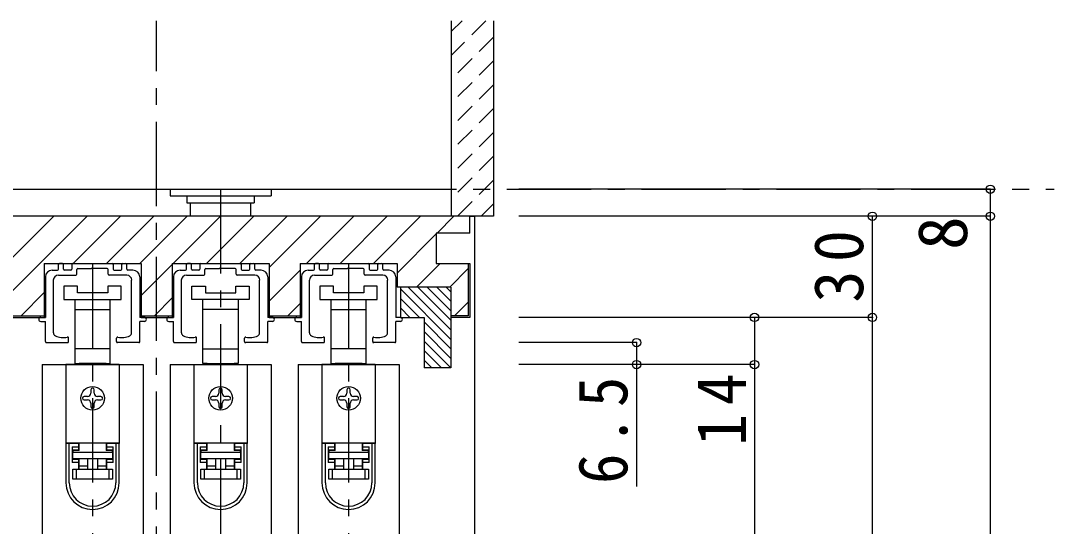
# Model space of a CAD drawing. Units: millimetres, scale not verified. Extents: x -973 to 977, y -718 to 696.
# Drawn here: x -775.2 to -468.3, y -152.5 to -2.5 of the extents above; entities that cross this region are included whole.
import ezdxf
from ezdxf.enums import TextEntityAlignment as Align

# ---------------------------------------------------------------- set-up
doc = ezdxf.new("R2010")
doc.units = ezdxf.units.MM
doc.header["$LTSCALE"] = 5
doc.header["$PDMODE"] = 32
doc.header["$PDSIZE"] = 2.5
doc.linetypes.add('CHAIN1', pattern=[8, 5, -1, 1, -1])
doc.linetypes.add('DASHED1', pattern=[1.8, 1.2, -0.6])
for name, color, linetype in [('0-1_通り芯', 4, 'CHAIN1'), ('0-2_柱', 7, 'Continuous'), ('0-3_仕上げ', 2, 'Continuous'), ('0-4_枠', 3, 'Continuous'), ('0-6_扉', 6, 'Continuous'), ('0-7_金物', 7, 'Continuous'), ('0-B_寸法', 7, 'Continuous'), ('0-C_ハッチ', 4, 'DASHED1')]:
    doc.layers.add(name, color=color, linetype=linetype)
doc.styles.add('ＭＳ ゴシック', font='')
doc.styles.get('ＭＳ ゴシック').set_extended_font_data('MS Gothic')

# ---------------------------------------------------------------- blocks, each defined once
blk = doc.blocks.new('02')
at = {"layer": '0-B_寸法'}
for p, q in [((-12, 6.623), (-10.45, 6.623)), ((-10.15, 6.923), (-10.15, 8.323)), ((-8.95, 8.623), (-9.85, 8.623)), ((-8.65, 6.923), (-8.65, 8.323)), ((-6.45, 6.623), (-8.35, 6.623)), ((-6.15, 8.323), (-6.15, 6.923)), ((-5.85, 8.623), (5.85, 8.623)), ((-4.65, 5.423), (-4.65, 6.823)), ((-4.35, 7.123), (-0.3, 7.123)), ((0, 7.423), (-0.3, 7.123)), ((0, 7.423), (0.3, 7.123)), ((4.35, 7.123), (0.3, 7.123)), ((4.65, 5.423), (4.65, 6.823)), ((6.15, 8.323), (6.15, 6.923)), ((6.45, 6.623), (8.35, 6.623)), ((8.65, 6.923), (8.65, 8.323)), ((8.95, 8.623), (9.85, 8.623)), ((10.15, 6.923), (10.15, 8.323)), ((12, 6.623), (10.45, 6.623)), ((-14, 4.623), (-14, -7.377)), ((-11.6, -11.949), (-11.6, 3.623)), ((-10.15, 5.123), (-4.95, 5.123)), ((10.15, 5.123), (4.95, 5.123)), ((11.6, -11.949), (11.6, 3.623)), ((14, 4.623), (14, -7.377)), ((-15.4, -7.377), (-14, -7.377)), ((-15.4, -8.577), (-14, -8.577)), ((-14, -14.577), (-14, -8.577)), ((15.4, -7.377), (14, -7.377)), ((15.4, -8.577), (14, -8.577)), ((14, -14.577), (14, -8.577)), ((-13.7, -14.877), (-7.45, -14.877)), ((-7.15, -14.577), (-7.15, -13.502)), ((7.15, -14.577), (7.15, -13.502)), ((13.7, -14.877), (7.45, -14.877))]:
    blk.add_line(p, q, dxfattribs=at)
for centre, radius, start, end in [((-12, 4.623), 2, 90, 180), ((-10.45, 6.923), 0.3, 270, 0), ((-9.85, 8.323), 0.3, 90, 180), ((-8.95, 8.323), 0.3, 0, 90), ((-8.35, 6.923), 0.3, 180, 270), ((-6.45, 6.923), 0.3, 270, 0), ((-5.85, 8.323), 0.3, 90, 180), ((-4.35, 6.823), 0.3, 90, 180), ((4.35, 6.823), 0.3, 0, 90), ((5.85, 8.323), 0.3, 0, 90), ((6.45, 6.923), 0.3, 180, 270), ((8.35, 6.923), 0.3, 270, 0), ((8.95, 8.323), 0.3, 90, 180), ((9.85, 8.323), 0.3, 0, 90), ((10.45, 6.923), 0.3, 180, 270), ((12, 4.623), 2, 0, 90), ((-10.15, 3.623), 1.5, 90, 180), ((-4.95, 5.423), 0.3, 270, 0), ((4.95, 5.423), 0.3, 180, 270), ((10.15, 3.623), 1.5, 0, 90), ((-15.4, -7.977), 0.6, 90, 180), ((-15.4, -7.977), 0.6, 180, 270), ((15.4, -7.977), 0.6, 0, 90), ((15.4, -7.977), 0.6, 270, 0), ((-10.6, -11.949), 1, 180, 243.25632), ((10.6, -11.949), 1, 296.74368, 0), ((-13.7, -14.577), 0.3, 180, 270), ((-8.8, -8.377), 5, 243.25632, 284.75682), ((-7.45, -13.502), 0.3, 0, 104.75682), ((-7.45, -14.577), 0.3, 270, 0), ((7.45, -13.502), 0.3, 75.24318, 180), ((7.45, -14.577), 0.3, 180, 270), ((8.8, -8.377), 5, 255.24318, 296.74368), ((13.7, -14.577), 0.3, 270, 0)]:
    blk.add_arc(centre, radius, start, end, dxfattribs=at)

msp = doc.modelspace()

# ---------------------------------------------------------------- linework, layer by layer
at = {"layer": '0-1_通り芯'}
for p, q in [((-734.847, -577.5), (-734.847, -2.5)), ((-870.847, -52.5), (-468.347, -52.5)), ((-715.847, -52.5), (-715.847, -567.5)), ((-753.847, -74.5), (-753.847, -567.5)), ((-677.847, -74.5), (-677.847, -567.5))]:
    msp.add_line(p, q, dxfattribs=at)
at = {"layer": '0-2_柱'}
msp.add_line((-822.347, -52.5), (-647.347, -52.5), dxfattribs=at)
at = {"layer": '0-3_仕上げ'}
for p, q in [((-647.347, -2.5), (-647.347, -60.5)), ((-634.847, -2.5), (-634.847, -60.5)), ((-634.847, -60.5), (-647.347, -60.5))]:
    msp.add_line(p, q, dxfattribs=at)
at = {"layer": '0-4_枠', "color": 4}
for p in [(-641.847, -60.5), (-640.347, -316)]:
    msp.add_line(p, (-640.347, -60.5), dxfattribs=at)
at = {"layer": '0-4_枠'}
for p, q in [((-641.847, -65.5), (-641.847, -60.5)), ((-768.247, -74.5), (-768.247, -90.5)), ((-768.247, -74.5), (-739.447, -74.5)), ((-739.447, -74.5), (-739.447, -90.5)), ((-730.247, -74.5), (-730.247, -90.5)), ((-730.247, -74.5), (-701.447, -74.5)), ((-701.447, -74.5), (-701.447, -90.5)), ((-692.247, -74.5), (-692.247, -90.5)), ((-692.247, -74.5), (-663.447, -74.5)), ((-663.447, -74.5), (-663.447, -81.5)), ((-642.347, -74.5), (-642.347, -90)), ((-647.447, -81.5), (-663.447, -81.5)), ((-662.447, -81.5), (-662.447, -90.5)), ((-647.447, -81.5), (-647.447, -105.5)), ((-827.847, -90.5), (-768.247, -90.5)), ((-827.347, -90), (-768.247, -90)), ((-739.447, -90), (-730.247, -90)), ((-739.447, -90.5), (-730.247, -90.5)), ((-701.447, -90), (-692.247, -90)), ((-701.447, -90.5), (-692.247, -90.5)), ((-662.447, -90.5), (-655.447, -90.5)), ((-655.447, -90.5), (-655.447, -105.5)), ((-642.347, -90), (-647.447, -90)), ((-641.847, -90.5), (-647.447, -90.5)), ((-647.447, -105.5), (-655.447, -105.5))]:
    msp.add_line(p, q, dxfattribs=at)
for points in [[(-641.847, -60.5), (-827.847, -60.5), (-827.847, -65.5), (-817.847, -65.5), (-817.847, -74.5), (-827.847, -74.5)], [(-641.847, -65.5), (-651.847, -65.5), (-651.847, -74.5), (-641.847, -74.5), (-641.847, -90.5)]]:
    msp.add_lwpolyline(points, dxfattribs=at)
at = {"layer": '0-6_扉'}
for p, q in [((-768.847, -104.5), (-738.847, -104.5)), ((-768.847, -104.5), (-768.847, -316)), ((-738.847, -104.5), (-738.847, -316)), ((-730.847, -104.5), (-700.847, -104.5)), ((-730.847, -104.5), (-730.847, -316)), ((-700.847, -104.5), (-700.847, -316)), ((-692.847, -104.5), (-662.847, -104.5)), ((-692.847, -104.5), (-692.847, -316)), ((-662.847, -104.5), (-662.847, -316))]:
    msp.add_line(p, q, dxfattribs=at)
at = {"layer": '0-7_金物'}
for p, q in [((-730.847, -52.5), (-730.847, -54.5)), ((-730.847, -54.5), (-700.847, -54.5)), ((-705.847, -54.5), (-705.847, -56.5)), ((-700.847, -52.5), (-700.847, -54.5)), ((-724.847, -56.5), (-724.847, -60.5)), ((-706.847, -60.5), (-706.847, -56.5)), ((-745.347, -81.2), (-749.347, -81.2)), ((-724.347, -81.2), (-720.347, -81.2)), ((-669.347, -81.2), (-673.347, -81.2)), ((-759.097, -85.2), (-759.097, -99.8)), ((-748.597, -99.8), (-748.597, -85.2)), ((-721.097, -99.8), (-721.097, -85.2)), ((-710.597, -85.2), (-710.597, -99.8)), ((-683.097, -85.2), (-683.097, -99.8)), ((-672.597, -99.8), (-672.597, -85.2)), ((-759.097, -88.2), (-753.847, -88.2)), ((-753.847, -88.2), (-748.597, -88.2)), ((-715.847, -88.2), (-721.097, -88.2)), ((-710.597, -88.2), (-715.847, -88.2)), ((-683.097, -88.2), (-677.847, -88.2)), ((-677.847, -88.2), (-672.597, -88.2)), ((-753.847, -99.8), (-759.097, -99.8)), ((-759.097, -99.8), (-759.097, -104.2)), ((-748.597, -99.8), (-753.847, -99.8)), ((-748.597, -104.2), (-748.597, -99.8)), ((-721.097, -99.8), (-715.847, -99.8)), ((-721.097, -104.2), (-721.097, -99.8)), ((-715.847, -99.8), (-710.597, -99.8)), ((-710.597, -99.8), (-710.597, -104.2)), ((-677.847, -99.8), (-683.097, -99.8)), ((-683.097, -99.8), (-683.097, -104.2)), ((-672.597, -99.8), (-677.847, -99.8)), ((-672.597, -104.2), (-672.597, -99.8)), ((-759.097, -104.2), (-757.847, -104.2)), ((-757.847, -104.2), (-757.847, -104.5)), ((-749.847, -104.2), (-757.847, -104.2)), ((-749.847, -104.2), (-748.597, -104.2)), ((-749.847, -104.5), (-749.847, -104.2)), ((-719.847, -104.2), (-721.097, -104.2)), ((-719.847, -104.5), (-719.847, -104.2)), ((-719.847, -104.2), (-711.847, -104.2)), ((-710.597, -104.2), (-711.847, -104.2)), ((-711.847, -104.2), (-711.847, -104.5)), ((-683.097, -104.2), (-681.847, -104.2)), ((-681.847, -104.2), (-681.847, -104.5)), ((-673.847, -104.2), (-681.847, -104.2)), ((-673.847, -104.2), (-672.597, -104.2)), ((-673.847, -104.5), (-673.847, -104.2)), ((-745.947, -104.5), (-761.747, -104.5)), ((-761.747, -104.5), (-761.747, -127.8)), ((-745.947, -104.5), (-745.947, -127.8)), ((-723.747, -104.5), (-723.747, -127.8)), ((-723.747, -104.5), (-707.947, -104.5)), ((-707.947, -104.5), (-707.947, -127.8)), ((-669.947, -104.5), (-685.747, -104.5)), ((-685.747, -104.5), (-685.747, -127.8)), ((-669.947, -104.5), (-669.947, -127.8)), ((-754.347, -112), (-754.347, -113)), ((-753.347, -113), (-753.347, -112)), ((-716.347, -112), (-716.347, -113)), ((-715.347, -113), (-715.347, -112)), ((-678.347, -112), (-678.347, -113)), ((-677.347, -113), (-677.347, -112)), ((-755.347, -114), (-756.347, -114)), ((-756.347, -115), (-755.347, -115)), ((-754.347, -116), (-754.347, -117)), ((-753.347, -117), (-753.347, -116)), ((-751.347, -114), (-752.347, -114)), ((-752.347, -115), (-751.347, -115)), ((-717.347, -114), (-718.347, -114)), ((-718.347, -115), (-717.347, -115)), ((-716.347, -116), (-716.347, -117)), ((-715.347, -117), (-715.347, -116)), ((-713.347, -114), (-714.347, -114)), ((-714.347, -115), (-713.347, -115)), ((-679.347, -114), (-680.347, -114)), ((-680.347, -115), (-679.347, -115)), ((-678.347, -116), (-678.347, -117)), ((-677.347, -117), (-677.347, -116)), ((-675.347, -114), (-676.347, -114)), ((-676.347, -115), (-675.347, -115)), ((-745.947, -127.8), (-761.747, -127.8)), ((-761.747, -127.8), (-761.747, -127.9)), ((-760.747, -127.9), (-761.747, -127.9)), ((-761.747, -127.9), (-761.747, -139.6)), ((-758.047, -127.9), (-760.747, -127.9)), ((-760.747, -139.6), (-760.747, -127.9)), ((-758.747, -127.9), (-758.747, -127.8)), ((-758.047, -127.9), (-758.047, -128.9)), ((-757.847, -130), (-757.847, -127.8)), ((-749.847, -127.8), (-749.847, -130)), ((-746.947, -127.9), (-749.647, -127.9)), ((-749.647, -128.9), (-749.647, -127.9)), ((-748.947, -127.8), (-748.947, -127.9)), ((-746.947, -127.9), (-746.947, -139.6)), ((-745.947, -127.9), (-746.947, -127.9)), ((-745.947, -127.8), (-745.947, -127.9)), ((-745.947, -139.6), (-745.947, -127.9)), ((-707.947, -127.8), (-723.747, -127.8)), ((-723.747, -127.8), (-723.747, -127.9)), ((-722.747, -127.9), (-723.747, -127.9)), ((-723.747, -127.9), (-723.747, -139.6)), ((-720.047, -127.9), (-722.747, -127.9)), ((-722.747, -139.6), (-722.747, -127.9)), ((-720.747, -127.9), (-720.747, -127.8)), ((-720.047, -127.9), (-720.047, -128.9)), ((-719.847, -130), (-719.847, -127.8)), ((-711.847, -127.8), (-711.847, -130)), ((-708.947, -127.9), (-711.647, -127.9)), ((-711.647, -128.9), (-711.647, -127.9)), ((-710.947, -127.8), (-710.947, -127.9)), ((-708.947, -127.9), (-708.947, -139.6)), ((-707.947, -127.9), (-708.947, -127.9)), ((-707.947, -127.8), (-707.947, -127.9)), ((-707.947, -139.6), (-707.947, -127.9)), ((-669.947, -127.8), (-685.747, -127.8)), ((-685.747, -127.8), (-685.747, -127.9)), ((-684.747, -127.9), (-685.747, -127.9)), ((-685.747, -127.9), (-685.747, -139.6)), ((-682.047, -127.9), (-684.747, -127.9)), ((-684.747, -139.6), (-684.747, -127.9)), ((-682.747, -127.9), (-682.747, -127.8)), ((-682.047, -127.9), (-682.047, -128.9)), ((-681.847, -130), (-681.847, -127.8)), ((-673.847, -127.8), (-673.847, -130)), ((-670.947, -127.9), (-673.647, -127.9)), ((-673.647, -128.9), (-673.647, -127.9)), ((-672.947, -127.8), (-672.947, -127.9)), ((-670.947, -127.9), (-670.947, -139.6)), ((-669.947, -127.9), (-670.947, -127.9)), ((-669.947, -127.8), (-669.947, -127.9)), ((-669.947, -139.6), (-669.947, -127.9)), ((-759.947, -128.9), (-759.947, -133.6)), ((-759.947, -128.9), (-758.047, -128.9)), ((-759.747, -130), (-759.747, -130.5)), ((-757.847, -130), (-759.747, -130)), ((-759.747, -130.5), (-747.947, -130.5)), ((-759.747, -132.5), (-759.747, -130.5)), ((-747.947, -130), (-749.847, -130)), ((-749.647, -129.9), (-749.647, -128.9)), ((-749.647, -128.9), (-747.747, -128.9)), ((-747.747, -129.9), (-749.647, -129.9)), ((-747.947, -130.5), (-747.947, -130)), ((-747.947, -130.5), (-747.947, -132.5)), ((-747.747, -133.6), (-747.747, -128.9)), ((-721.947, -128.9), (-721.947, -133.6)), ((-721.947, -128.9), (-720.047, -128.9)), ((-721.747, -130), (-721.747, -130.5)), ((-719.847, -130), (-721.747, -130)), ((-721.747, -130.5), (-709.947, -130.5)), ((-721.747, -132.5), (-721.747, -130.5)), ((-709.947, -130), (-711.847, -130)), ((-711.647, -129.9), (-711.647, -128.9)), ((-711.647, -128.9), (-709.747, -128.9)), ((-709.747, -129.9), (-711.647, -129.9)), ((-709.947, -130.5), (-709.947, -130)), ((-709.947, -130.5), (-709.947, -132.5)), ((-709.747, -133.6), (-709.747, -128.9)), ((-683.947, -128.9), (-683.947, -133.6)), ((-683.947, -128.9), (-682.047, -128.9)), ((-683.747, -130), (-683.747, -130.5)), ((-681.847, -130), (-683.747, -130)), ((-683.747, -130.5), (-671.947, -130.5)), ((-683.747, -132.5), (-683.747, -130.5)), ((-671.947, -130), (-673.847, -130)), ((-673.647, -129.9), (-673.647, -128.9)), ((-673.647, -128.9), (-671.747, -128.9)), ((-671.747, -129.9), (-673.647, -129.9)), ((-671.947, -130.5), (-671.947, -130)), ((-671.947, -130.5), (-671.947, -132.5)), ((-671.747, -133.6), (-671.747, -128.9)), ((-759.947, -132.6), (-758.047, -132.6)), ((-758.047, -133.6), (-759.947, -133.6)), ((-747.947, -132.5), (-759.747, -132.5)), ((-758.047, -132.6), (-758.047, -133.6)), ((-758.047, -133.6), (-758.047, -135.5)), ((-757.847, -134.5), (-757.847, -132.5)), ((-755.347, -132.5), (-755.347, -135.5)), ((-752.347, -132.5), (-752.347, -135.5)), ((-752.347, -134.5), (-749.847, -134.5)), ((-747.747, -133.6), (-749.647, -133.6)), ((-749.647, -135.5), (-749.647, -133.6)), ((-721.947, -132.6), (-720.047, -132.6)), ((-720.047, -133.6), (-721.947, -133.6)), ((-709.947, -132.5), (-721.747, -132.5)), ((-720.047, -132.6), (-720.047, -133.6)), ((-720.047, -133.6), (-720.047, -135.5)), ((-719.847, -134.5), (-719.847, -132.5)), ((-717.347, -132.5), (-717.347, -135.5)), ((-714.347, -132.5), (-714.347, -135.5)), ((-714.347, -134.5), (-711.847, -134.5)), ((-709.747, -133.6), (-711.647, -133.6)), ((-711.647, -135.5), (-711.647, -133.6)), ((-683.947, -132.6), (-682.047, -132.6)), ((-682.047, -133.6), (-683.947, -133.6)), ((-671.947, -132.5), (-683.747, -132.5)), ((-682.047, -132.6), (-682.047, -133.6)), ((-682.047, -133.6), (-682.047, -135.5)), ((-681.847, -134.5), (-681.847, -132.5)), ((-679.347, -132.5), (-679.347, -135.5)), ((-676.347, -132.5), (-676.347, -135.5)), ((-676.347, -134.5), (-673.847, -134.5)), ((-671.747, -133.6), (-673.647, -133.6)), ((-673.647, -135.5), (-673.647, -133.6)), ((-759.747, -135.5), (-758.747, -135.5)), ((-758.747, -135.5), (-748.947, -135.5)), ((-758.747, -135.5), (-758.747, -138.5)), ((-748.947, -135.5), (-747.947, -135.5)), ((-747.947, -135.5), (-747.947, -138.5)), ((-721.747, -135.5), (-720.747, -135.5)), ((-720.747, -135.5), (-710.947, -135.5)), ((-720.747, -135.5), (-720.747, -138.5)), ((-710.947, -135.5), (-709.947, -135.5)), ((-709.947, -135.5), (-709.947, -138.5)), ((-683.747, -135.5), (-682.747, -135.5)), ((-682.747, -135.5), (-672.947, -135.5)), ((-682.747, -135.5), (-682.747, -138.5)), ((-672.947, -135.5), (-671.947, -135.5)), ((-671.947, -135.5), (-671.947, -138.5)), ((-748.947, -138.5), (-758.747, -138.5)), ((-710.947, -138.5), (-720.747, -138.5)), ((-672.947, -138.5), (-682.747, -138.5))]:
    msp.add_line(p, q, dxfattribs=at)
for points in [[(-725.847, -54.5), (-725.847, -56.5), (-705.847, -56.5)], [(-762.347, -85.2), (-753.847, -85.2), (-745.347, -85.2), (-745.347, -81.2)], [(-749.347, -81.2), (-749.347, -83.2), (-758.347, -83.2), (-758.347, -81.2), (-762.347, -81.2), (-762.347, -85.2)], [(-707.347, -85.2), (-715.847, -85.2), (-724.347, -85.2), (-724.347, -81.2)], [(-720.347, -81.2), (-720.347, -83.2), (-711.347, -83.2), (-711.347, -81.2), (-707.347, -81.2), (-707.347, -85.2)], [(-686.347, -85.2), (-677.847, -85.2), (-669.347, -85.2), (-669.347, -81.2)], [(-673.347, -81.2), (-673.347, -83.2), (-682.347, -83.2), (-682.347, -81.2), (-686.347, -81.2), (-686.347, -85.2)], [(-758.047, -128.9), (-758.047, -129.9), (-759.947, -129.9)], [(-720.047, -128.9), (-720.047, -129.9), (-721.947, -129.9)], [(-682.047, -128.9), (-682.047, -129.9), (-683.947, -129.9)], [(-757.847, -135.5), (-757.847, -134.5), (-755.347, -134.5)], [(-749.847, -132.5), (-749.847, -134.5), (-749.847, -135.5)], [(-749.647, -133.6), (-749.647, -132.6), (-747.747, -132.6)], [(-719.847, -135.5), (-719.847, -134.5), (-717.347, -134.5)], [(-711.847, -132.5), (-711.847, -134.5), (-711.847, -135.5)], [(-711.647, -133.6), (-711.647, -132.6), (-709.747, -132.6)], [(-681.847, -135.5), (-681.847, -134.5), (-679.347, -134.5)], [(-673.847, -132.5), (-673.847, -134.5), (-673.847, -135.5)], [(-673.647, -133.6), (-673.647, -132.6), (-671.747, -132.6)], [(-758.747, -138.5), (-759.747, -138.5), (-759.747, -135.5)], [(-747.947, -138.5), (-748.947, -138.5), (-748.947, -135.5)], [(-720.747, -138.5), (-721.747, -138.5), (-721.747, -135.5)], [(-709.947, -138.5), (-710.947, -138.5), (-710.947, -135.5)], [(-682.747, -138.5), (-683.747, -138.5), (-683.747, -135.5)], [(-671.947, -138.5), (-672.947, -138.5), (-672.947, -135.5)]]:
    msp.add_lwpolyline(points, dxfattribs=at)
for centre in [(-753.847, -114.5), (-715.847, -114.5), (-677.847, -114.5)]:
    msp.add_circle(centre, 3.5, dxfattribs=at)
for centre, radius, start, end in [((-755.347, -113), 1, 270, 0), ((-753.847, -112), 0.5, 90, 180), ((-753.847, -112), 0.5, 0, 90), ((-752.347, -113), 1, 180, 270), ((-717.347, -113), 1, 270, 0), ((-715.847, -112), 0.5, 90, 180), ((-715.847, -112), 0.5, 0, 90), ((-714.347, -113), 1, 180, 270), ((-679.347, -113), 1, 270, 0), ((-677.847, -112), 0.5, 90, 180), ((-677.847, -112), 0.5, 0, 90), ((-676.347, -113), 1, 180, 270), ((-756.347, -114.5), 0.5, 90, 180), ((-756.347, -114.5), 0.5, 180, 270), ((-755.347, -116), 1, 0, 90), ((-752.347, -116), 1, 90, 180), ((-751.347, -114.5), 0.5, 0, 90), ((-751.347, -114.5), 0.5, 270, 0), ((-718.347, -114.5), 0.5, 90, 180), ((-718.347, -114.5), 0.5, 180, 270), ((-717.347, -116), 1, 0, 90), ((-714.347, -116), 1, 90, 180), ((-713.347, -114.5), 0.5, 0, 90), ((-713.347, -114.5), 0.5, 270, 0), ((-680.347, -114.5), 0.5, 90, 180), ((-680.347, -114.5), 0.5, 180, 270), ((-679.347, -116), 1, 0, 90), ((-676.347, -116), 1, 90, 180), ((-675.347, -114.5), 0.5, 0, 90), ((-675.347, -114.5), 0.5, 270, 0), ((-753.847, -117), 0.5, 180, 270), ((-753.847, -117), 0.5, 270, 0), ((-715.847, -117), 0.5, 180, 270), ((-715.847, -117), 0.5, 270, 0), ((-677.847, -117), 0.5, 180, 270), ((-677.847, -117), 0.5, 270, 0), ((-753.847, -139.6), 7.9, 180, 0), ((-753.847, -139.6), 6.9, 180, 0), ((-715.847, -139.6), 7.9, 180, 0), ((-715.847, -139.6), 6.9, 180, 0), ((-677.847, -139.6), 7.9, 180, 0), ((-677.847, -139.6), 6.9, 180, 0)]:
    msp.add_arc(centre, radius, start, end, dxfattribs=at)
at = {"layer": '0-B_寸法', "color": 4}
for p, q in [((-487.347, -52.5), (-627.347, -52.5)), ((-487.347, -52.5), (-487.347, -60.5)), ((-487.347, -60.5), (-627.347, -60.5)), ((-522.347, -552.5), (-522.347, -60.5)), ((-487.347, -60.5), (-487.347, -567.5)), ((-522.347, -90.5), (-627.347, -90.5)), ((-557.347, -90.5), (-557.347, -547.5)), ((-592.347, -98), (-627.347, -98)), ((-592.347, -98), (-592.347, -140.65)), ((-557.347, -104.5), (-627.347, -104.5))]:
    msp.add_line(p, q, dxfattribs=at)
at = {"layer": '0-B_寸法'}
for p in [(-487.347, -52.5), (-522.347, -60.5), (-487.347, -60.5), (-557.347, -90.5), (-522.347, -90.5), (-592.347, -98), (-592.347, -104.5), (-557.347, -104.5)]:
    msp.add_point(p, dxfattribs=at)
at = {"layer": '0-C_ハッチ'}
for p, q in [((-644.136, -2.5), (-647.347, -5.711)), ((-637.065, -2.5), (-647.347, -12.782)), ((-634.847, -7.353), (-647.347, -19.853)), ((-634.847, -14.424), (-647.347, -26.924)), ((-634.847, -21.495), (-647.347, -33.995)), ((-634.847, -28.566), (-647.347, -41.066)), ((-634.847, -35.637), (-647.347, -48.137)), ((-634.847, -42.709), (-647.347, -55.209)), ((-634.847, -49.78), (-645.567, -60.5)), ((-634.847, -56.851), (-638.496, -60.5))]:
    msp.add_line(p, q, dxfattribs=at)
at = {"layer": '0-C_ハッチ', "linetype": 'Continuous'}
for p, q in [((-794.889, -90), (-765.389, -60.5)), ((-784.99, -90), (-755.49, -60.5)), ((-759.59, -74.5), (-745.59, -60.5)), ((-749.691, -74.5), (-735.691, -60.5)), ((-739.791, -74.5), (-725.791, -60.5)), ((-729.892, -74.5), (-715.892, -60.5)), ((-719.992, -74.5), (-705.992, -60.5)), ((-710.093, -74.5), (-696.093, -60.5)), ((-701.447, -75.754), (-686.193, -60.5)), ((-690.294, -74.5), (-676.294, -60.5)), ((-680.394, -74.5), (-666.394, -60.5)), ((-670.495, -74.5), (-656.495, -60.5)), ((-651.595, -65.5), (-646.595, -60.5)), ((-663.447, -77.352), (-651.847, -65.752)), ((-739.447, -84.055), (-730.247, -74.855)), ((-701.447, -85.653), (-692.247, -76.453)), ((-657.696, -81.5), (-650.696, -74.5)), ((-647.796, -81.5), (-642.347, -76.051)), ((-662.447, -82.032), (-647.447, -97.032)), ((-660.15, -81.5), (-647.447, -94.203)), ((-657.322, -81.5), (-647.447, -91.375)), ((-654.494, -81.5), (-647.447, -88.547)), ((-651.665, -81.5), (-647.447, -85.718)), ((-648.837, -81.5), (-647.447, -82.89)), ((-775.09, -90), (-768.247, -83.157)), ((-735.493, -90), (-730.247, -84.754)), ((-662.447, -84.86), (-656.807, -90.5)), ((-695.894, -90), (-692.247, -86.353)), ((-662.447, -87.689), (-659.636, -90.5)), ((-646.397, -90), (-642.347, -85.95)), ((-655.447, -91.86), (-647.447, -99.86)), ((-655.447, -94.689), (-647.447, -102.689)), ((-655.447, -97.517), (-647.464, -105.5)), ((-655.447, -100.346), (-650.293, -105.5)), ((-655.447, -103.174), (-653.121, -105.5))]:
    msp.add_line(p, q, dxfattribs=at)

# ---------------------------------------------------------------- block references
at = {"layer": '0-7_金物'}
for p in [(-753.847, -83.123), (-715.847, -83.123), (-677.847, -83.123)]:
    msp.add_blockref('02', p, dxfattribs=at)

# ---------------------------------------------------------------- texts
at = {"layer": '0-B_寸法', "style": 'ＭＳ ゴシック'}
msp.add_text('8', height=14.66, rotation=90, dxfattribs=at).set_placement((-489.847, -70.5), align=Align.BOTTOM_LEFT)
at = {"layer": '0-B_寸法', "char_height": 14.66, "attachment_point": 7, "rotation": 90, "style": 'ＭＳ ゴシック'}
for s, insert in [('\\T1.27;\\W0.95;30', (-524.847, -86.125)), ('\\T1.27;\\W0.9;6.5', (-594.847, -139.899)), ('\\T1.27;\\W0.95;14', (-559.847, -128.649))]:
    msp.add_mtext(s, dxfattribs=dict(at, insert=insert))

doc.saveas('drawing.dxf')
